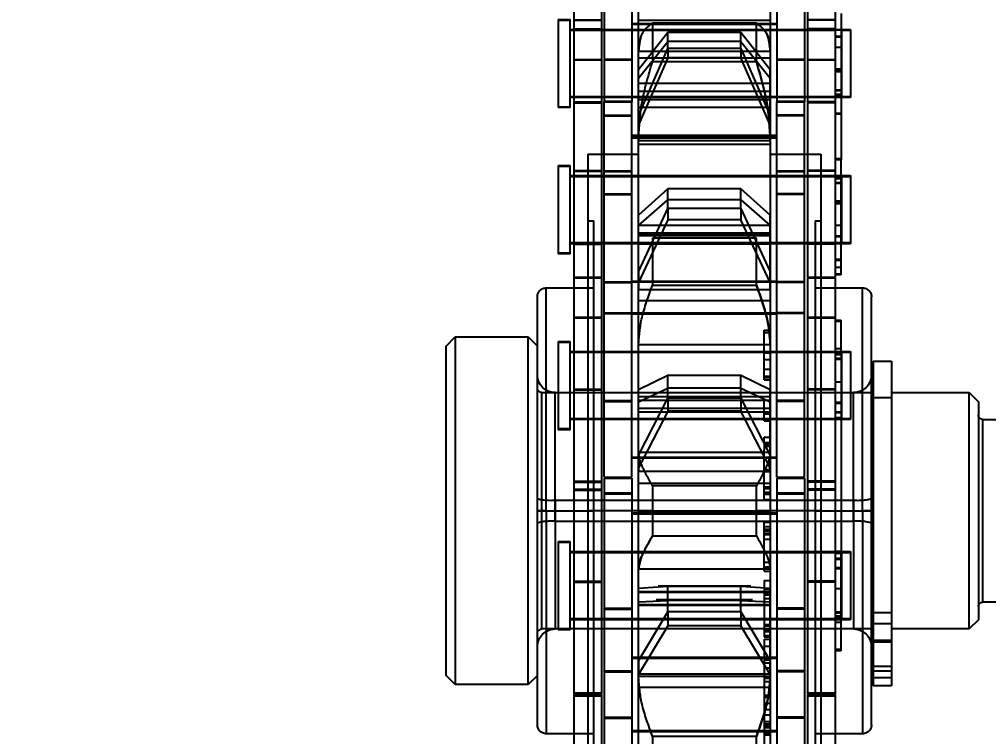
# Model space of a CAD drawing. Header units: metres. Extents: x 0 to 63075, y 0 to 44550.
# Drawn here: x 40773.8 to 40826.8, y 16454 to 16493.3 of the extents above; entities that cross this region are included whole.
import ezdxf

# ---------------------------------------------------------------- set-up
doc = ezdxf.new("R2010")
doc.units = ezdxf.units.M
doc.header["$LTSCALE"] = 75
doc.linetypes.add('HIDDEN2', pattern=[4.7625, 3.175, -1.5875])
doc.layers.add('SDM', color=7, linetype='Continuous')
doc.layers.add('ST1', color=7, linetype='HIDDEN2')
doc.styles.add('ROMANS', font='ROMANS.SHX')
doc.dimstyles.new('75___1-75', dxfattribs={"dimscale": 75, "dimtxt": 2.5, "dimasz": 2, "dimexe": 1.5, "dimexo": 1, "dimgap": 0.5, "dimtad": 1, "dimdec": 0, "dimzin": 12, "dimtxsty": 'ROMANS', "dimcen": 0, "dimclrd": 256, "dimclre": 256, "dimclrt": 3, "dimazin": 3, "dimtfac": 1, "dimtdec": 0, "dimtmove": 0, "dimatfit": 0, "dimfxl": 1, "dimlwd": -1, "dimlwe": -1, "dimarcsym": 0})

# ---------------------------------------------------------------- blocks, each defined once
blk = doc.blocks.new('*D36')
at = {"layer": 'Defpoints', "color": 0, "transparency": 16777216}
for p in [(40691.256, 16728.439), (43023.918, 16728.439), (40843.493, 16285.374)]:
    blk.add_point(p, dxfattribs=at)
at = {"layer": 'SDM', "transparency": 16777216}
for p, q in [((43023.918, 16878.439), (43023.918, 17585.582)), ((40766.256, 16728.439), (43136.418, 16728.439)), ((43023.918, 16285.374), (43023.918, 16728.439)), ((40918.493, 16285.374), (43136.418, 16285.374)), ((43023.918, 16135.374), (43023.918, 15985.374))]:
    blk.add_line(p, q, dxfattribs=at)
for points in [[(42998.918, 16878.439), (43048.918, 16878.439), (43023.918, 16728.439)], [(42998.918, 16135.374), (43048.918, 16135.374), (43023.918, 16285.374)]]:
    blk.add_solid(points, dxfattribs=at)
at = {"layer": 'SDM', "color": 3, "transparency": 16777216, "insert": (42892.668, 17307.01), "char_height": 187.5, "attachment_point": 5, "rotation": 90, "style": 'ROMANS'}
blk.add_mtext('443', dxfattribs=at)
blk = doc.blocks.new('A$C3224c420')
at = {"layer": 'ST1'}
for p, q in [((75.843, 1556.678), (75.843, 1552.633)), ((77.363, 1556.678), (77.363, 1552.633)), ((77.515, 1556.678), (77.515, 1548.668)), ((79.035, 1556.678), (79.035, 1548.668)), ((86.965, 1556.678), (86.965, 1548.668)), ((88.485, 1556.678), (88.485, 1548.668)), ((88.637, 1556.678), (88.637, 1552.633)), ((90.157, 1556.678), (90.157, 1552.633)), ((79.395, 1555.279), (79.395, 1551.492)), ((86.605, 1551.492), (86.605, 1555.279)), ((75.511, 1553.514), (75.511, 1545.504)), ((75.843, 1553.169), (77.363, 1553.169)), ((75.843, 1553.15), (77.363, 1553.15)), ((79.4, 1553.504), (79.4, 1550.422)), ((79.4, 1553.137), (86.6, 1553.137)), ((86.6, 1550.422), (86.6, 1553.504)), ((90.157, 1553.169), (88.637, 1553.169)), ((90.157, 1553.15), (88.637, 1553.15)), ((90.341, 1553.156), (90.341, 1553.187)), ((91, 1553.187), (90.341, 1553.187)), ((90.341, 1548.359), (90.341, 1553.156)), ((91, 1553.156), (90.341, 1553.156)), ((91, 1553.187), (91, 1553.156)), ((91, 1553.156), (91, 1548.359)), ((75, 1552.634), (75, 1552.603)), ((75.474, 1552.634), (75, 1552.634)), ((75, 1552.603), (75, 1548.913)), ((75.474, 1552.603), (75, 1552.603)), ((75.474, 1552.603), (75.474, 1552.634)), ((75.474, 1549.594), (75.474, 1552.603)), ((77.363, 1552.634), (75.511, 1552.634)), ((75.511, 1552.601), (75.843, 1552.601)), ((75.843, 1552.668), (77.363, 1552.668)), ((90.341, 1552.634), (75.843, 1552.634)), ((75.843, 1552.633), (77.363, 1552.633)), ((75.843, 1552.633), (75.843, 1548.628)), ((77.363, 1552.603), (75.843, 1552.603)), ((90.341, 1552.603), (75.843, 1552.603)), ((77.363, 1552.633), (77.363, 1548.628)), ((79.035, 1552.634), (77.515, 1552.634)), ((79.035, 1552.603), (77.515, 1552.603)), ((79.035, 1552.941), (86.965, 1552.941)), ((79.035, 1552.919), (86.965, 1552.919)), ((86.965, 1552.634), (79.035, 1552.634)), ((86.965, 1552.603), (79.035, 1552.603)), ((79.4, 1550.422), (81, 1552.467)), ((80.157, 1550.877), (80.157, 1552.978)), ((80.157, 1552.978), (85.843, 1552.978)), ((81, 1551.592), (81, 1552.467)), ((81, 1552.467), (85, 1552.467)), ((85, 1551.592), (85, 1552.467)), ((85, 1552.467), (86.6, 1550.422)), ((85.843, 1552.978), (85.843, 1550.877)), ((88.485, 1552.634), (86.965, 1552.634)), ((88.485, 1552.603), (86.965, 1552.603)), ((90.157, 1552.668), (88.637, 1552.668)), ((90.157, 1552.634), (88.637, 1552.634)), ((90.157, 1552.633), (88.637, 1552.633)), ((88.637, 1552.633), (88.637, 1548.628)), ((90.157, 1552.603), (88.637, 1552.603)), ((90.157, 1552.633), (90.157, 1548.628)), ((75.843, 1552.265), (75.474, 1552.265)), ((75.843, 1552.234), (75.474, 1552.234)), ((81, 1551.979), (79.4, 1549.971)), ((81, 1551.979), (85, 1551.979)), ((86.6, 1549.971), (85, 1551.979)), ((75.511, 1551.65), (75.843, 1551.65)), ((79.395, 1551.492), (79.395, 1546.643)), ((79.395, 1551.433), (86.605, 1551.433)), ((81, 1551.592), (79.4, 1547.903)), ((81, 1551.592), (85, 1551.592)), ((81, 1551.592), (81, 1551.091)), ((86.6, 1547.903), (85, 1551.592)), ((85, 1551.592), (85, 1551.091)), ((86.605, 1546.643), (86.605, 1551.492)), ((75.843, 1550.981), (77.363, 1550.981)), ((75.843, 1550.959), (77.363, 1550.959)), ((79.035, 1551.006), (77.515, 1551.006)), ((77.515, 1550.994), (79.035, 1550.994)), ((79.035, 1550.983), (77.515, 1550.983)), ((77.515, 1550.981), (79.035, 1550.981)), ((77.515, 1550.971), (79.035, 1550.971)), ((77.515, 1550.959), (79.035, 1550.959)), ((79.395, 1551.067), (86.605, 1551.067)), ((79.4, 1547.412), (81, 1551.091)), ((85.843, 1550.877), (80.157, 1550.877)), ((81, 1551.091), (85, 1551.091)), ((85, 1551.091), (86.6, 1547.412)), ((88.485, 1551.006), (86.965, 1551.006)), ((88.485, 1550.994), (86.965, 1550.994)), ((88.485, 1550.983), (86.965, 1550.983)), ((86.965, 1550.981), (88.485, 1550.981)), ((88.485, 1550.971), (86.965, 1550.971)), ((86.965, 1550.959), (88.485, 1550.959)), ((88.637, 1550.981), (90.157, 1550.981)), ((88.637, 1550.959), (90.157, 1550.959)), ((75.511, 1550.456), (75.843, 1550.456)), ((75.511, 1550.423), (75.843, 1550.423)), ((79.4, 1547.903), (79.4, 1550.422)), ((86.6, 1547.903), (86.6, 1550.422)), ((75.511, 1550.31), (75.843, 1550.31)), ((75.474, 1548.913), (75.474, 1549.594)), ((75.474, 1549.313), (75.843, 1549.313)), ((75.474, 1549.282), (75.843, 1549.282)), ((79.4, 1549.687), (86.6, 1549.687)), ((75, 1548.944), (75.474, 1548.944)), ((75, 1548.913), (75.474, 1548.913)), ((75.511, 1549.082), (75.843, 1549.082)), ((75.511, 1549.05), (75.843, 1549.05)), ((75.511, 1548.944), (77.363, 1548.944)), ((75.511, 1548.913), (77.363, 1548.913)), ((75.843, 1548.944), (90.341, 1548.944)), ((75.843, 1548.913), (90.341, 1548.913)), ((77.515, 1548.944), (79.035, 1548.944)), ((77.515, 1548.913), (79.035, 1548.913)), ((79.035, 1548.944), (86.965, 1548.944)), ((79.035, 1548.913), (86.965, 1548.913)), ((79.4, 1549.246), (86.6, 1549.246)), ((79.4, 1548.778), (86.6, 1548.778)), ((86.965, 1548.944), (88.485, 1548.944)), ((86.965, 1548.913), (88.485, 1548.913)), ((88.637, 1548.944), (90.157, 1548.944)), ((88.637, 1548.913), (90.157, 1548.913)), ((75.843, 1548.667), (77.363, 1548.667)), ((75.843, 1548.628), (77.363, 1548.628)), ((75.843, 1548.628), (75.843, 1539.073)), ((77.363, 1548.628), (77.363, 1539.073)), ((79.035, 1548.707), (77.515, 1548.707)), ((77.515, 1543.59), (77.515, 1548.668)), ((79.035, 1548.668), (77.515, 1548.668)), ((79.035, 1543.59), (79.035, 1548.668)), ((79.4, 1548.366), (86.6, 1548.366)), ((88.485, 1548.707), (86.965, 1548.707)), ((86.965, 1543.59), (86.965, 1548.668)), ((88.485, 1548.668), (86.965, 1548.668)), ((88.485, 1543.59), (88.485, 1548.668)), ((90.157, 1548.667), (88.637, 1548.667)), ((90.157, 1548.628), (88.637, 1548.628)), ((88.637, 1548.628), (88.637, 1539.027)), ((90.157, 1548.628), (90.157, 1539.027)), ((90.341, 1548.39), (91, 1548.39)), ((90.341, 1548.359), (91, 1548.359)), ((75.511, 1548.031), (75.843, 1548.031)), ((75.511, 1548.001), (75.843, 1548.001)), ((77.515, 1547.937), (79.035, 1547.937)), ((77.515, 1547.91), (79.035, 1547.91)), ((79.4, 1546.818), (79.4, 1547.903)), ((86.6, 1547.903), (86.6, 1546.818)), ((88.485, 1547.937), (86.965, 1547.937)), ((88.485, 1547.91), (86.965, 1547.91)), ((79.035, 1546.829), (86.965, 1546.829)), ((79.035, 1546.798), (86.965, 1546.798)), ((86.965, 1546.747), (79.035, 1546.747)), ((86.965, 1546.708), (79.035, 1546.708)), ((79.395, 1546.643), (79.395, 1546.54)), ((79.395, 1546.54), (79.395, 1546.643)), ((79.4, 1546.818), (86.6, 1546.818)), ((79.4, 1546.818), (79.4, 1542.47)), ((86.6, 1542.47), (86.6, 1546.818)), ((86.605, 1546.54), (86.605, 1546.643)), ((86.605, 1546.643), (86.605, 1546.54)), ((79.395, 1546.54), (86.605, 1546.54)), ((79.395, 1546.54), (79.395, 1541.374)), ((79.4, 1546.331), (86.6, 1546.331)), ((86.605, 1541.374), (86.605, 1546.54)), ((76.625, 1545.814), (76.625, 1526.27)), ((79.395, 1545.814), (76.625, 1545.814)), ((89.375, 1545.814), (86.605, 1545.814)), ((89.375, 1545.814), (89.375, 1526.27)), ((75.511, 1545.545), (75.843, 1545.545)), ((75.511, 1545.504), (75.843, 1545.504)), ((75.511, 1539.196), (75.511, 1545.504)), ((90.341, 1545.146), (90.341, 1545.185)), ((91, 1545.185), (90.341, 1545.185)), ((90.341, 1540.349), (90.341, 1545.146)), ((91, 1545.146), (90.341, 1545.146)), ((91, 1545.185), (91, 1545.146)), ((91, 1545.146), (91, 1540.349)), ((75, 1544.632), (75, 1544.593)), ((75.474, 1544.632), (75, 1544.632)), ((75, 1544.593), (75, 1540.903)), ((75.474, 1544.593), (75, 1544.593)), ((75.474, 1544.593), (75.474, 1544.632)), ((75.474, 1541.584), (75.474, 1544.593)), ((77.363, 1544.632), (75.511, 1544.632)), ((77.363, 1544.593), (75.511, 1544.593)), ((75.843, 1544.908), (77.363, 1544.908)), ((75.843, 1544.878), (77.363, 1544.878)), ((90.341, 1544.632), (75.843, 1544.632)), ((90.341, 1544.593), (75.843, 1544.593)), ((77.515, 1544.869), (79.035, 1544.869)), ((77.515, 1544.838), (79.035, 1544.838)), ((79.035, 1544.632), (77.515, 1544.632)), ((79.035, 1544.593), (77.515, 1544.593)), ((86.965, 1544.632), (79.035, 1544.632)), ((86.965, 1544.593), (79.035, 1544.593)), ((86.965, 1544.869), (88.485, 1544.869)), ((86.965, 1544.838), (88.485, 1544.838)), ((88.485, 1544.632), (86.965, 1544.632)), ((88.485, 1544.593), (86.965, 1544.593)), ((90.157, 1544.908), (88.637, 1544.908)), ((90.157, 1544.878), (88.637, 1544.878)), ((90.157, 1544.632), (88.637, 1544.632)), ((90.157, 1544.593), (88.637, 1544.593)), ((75.843, 1544.263), (75.474, 1544.263)), ((75.843, 1544.224), (75.474, 1544.224)), ((75.511, 1544.494), (75.843, 1544.494)), ((75.511, 1544.456), (75.843, 1544.456)), ((77.515, 1543.634), (79.035, 1543.634)), ((77.515, 1543.59), (79.035, 1543.59)), ((77.515, 1538.77), (77.515, 1543.59)), ((79.035, 1538.77), (79.035, 1543.59)), ((79.4, 1542.47), (81, 1543.909)), ((81, 1542.831), (81, 1543.909)), ((81, 1543.909), (85, 1543.909)), ((85, 1542.831), (85, 1543.909)), ((85, 1543.909), (86.6, 1542.47)), ((88.485, 1543.634), (86.965, 1543.634)), ((88.485, 1543.59), (86.965, 1543.59)), ((86.965, 1538.77), (86.965, 1543.59)), ((88.485, 1538.77), (88.485, 1543.59)), ((75.511, 1543.236), (75.843, 1543.236)), ((75.511, 1543.12), (75.843, 1543.12)), ((75.511, 1543.082), (75.843, 1543.082)), ((81, 1543.307), (79.4, 1541.907)), ((81, 1543.307), (85, 1543.307)), ((86.6, 1541.907), (85, 1543.307)), ((81, 1542.831), (79.4, 1539.364)), ((79.4, 1539.364), (79.4, 1542.47)), ((81, 1542.831), (85, 1542.831)), ((81, 1542.831), (81, 1542.217)), ((86.6, 1539.364), (85, 1542.831)), ((85, 1542.831), (85, 1542.217)), ((86.6, 1539.364), (86.6, 1542.47)), ((75.511, 1541.897), (75.843, 1541.897)), ((76.944, 1542.149), (76.625, 1542.149)), ((76.944, 1542.149), (76.944, 1526.27)), ((79.4, 1538.768), (81, 1542.217)), ((79.4, 1541.906), (86.6, 1541.906)), ((81, 1542.217), (85, 1542.217)), ((85, 1542.217), (86.6, 1538.768)), ((89.056, 1526.27), (89.056, 1542.149)), ((89.375, 1542.149), (89.056, 1542.149)), ((75.474, 1540.903), (75.474, 1541.584)), ((86.608, 1541.49), (79.392, 1541.49)), ((79.395, 1541.374), (79.395, 1535.426)), ((79.395, 1541.358), (86.605, 1541.358)), ((79.395, 1541.33), (86.605, 1541.33)), ((79.4, 1541.401), (86.6, 1541.401)), ((79.4, 1541.355), (86.6, 1541.355)), ((86.605, 1535.426), (86.605, 1541.374)), ((86.608, 1541.49), (86.608, 1541.49)), ((75, 1540.942), (75.474, 1540.942)), ((75, 1540.903), (75.474, 1540.903)), ((75.474, 1541.311), (75.843, 1541.311)), ((75.474, 1541.272), (75.843, 1541.272)), ((75.511, 1540.943), (75.843, 1540.943)), ((75.511, 1540.903), (77.363, 1540.903)), ((75.843, 1540.942), (77.363, 1540.942)), ((75.843, 1540.942), (90.341, 1540.942)), ((75.843, 1540.907), (77.363, 1540.907)), ((75.843, 1540.903), (90.341, 1540.903)), ((75.843, 1540.873), (77.363, 1540.873)), ((77.515, 1540.942), (79.035, 1540.942)), ((77.515, 1540.903), (79.035, 1540.903)), ((79.035, 1540.942), (86.965, 1540.942)), ((79.035, 1540.903), (86.965, 1540.903)), ((79.4, 1540.872), (86.6, 1540.872)), ((80.157, 1538.633), (80.157, 1541.211)), ((80.157, 1541.211), (85.843, 1541.211)), ((85.843, 1541.211), (85.843, 1538.633)), ((86.965, 1540.942), (88.485, 1540.942)), ((86.965, 1540.903), (88.485, 1540.903)), ((88.637, 1540.942), (90.157, 1540.942)), ((90.157, 1540.907), (88.637, 1540.907)), ((88.637, 1540.903), (90.157, 1540.903)), ((90.157, 1540.873), (88.637, 1540.873)), ((90.341, 1540.388), (91, 1540.388)), ((90.341, 1540.349), (91, 1540.349)), ((75.511, 1540.029), (75.843, 1540.029)), ((75.511, 1539.991), (75.843, 1539.991)), ((75.511, 1539.605), (75.843, 1539.605)), ((75.511, 1539.235), (75.843, 1539.235)), ((79.4, 1538.369), (79.4, 1539.364)), ((86.6, 1539.364), (86.6, 1538.369)), ((75.511, 1539.196), (75.843, 1539.196)), ((77.363, 1539.073), (75.843, 1539.073)), ((75.843, 1539.027), (75.843, 1532.889)), ((77.363, 1539.027), (75.843, 1539.027)), ((77.363, 1539.027), (77.363, 1532.889)), ((77.515, 1538.817), (79.035, 1538.817)), ((77.515, 1538.77), (79.035, 1538.77)), ((77.515, 1528.116), (77.515, 1538.77)), ((79.035, 1538.827), (86.965, 1538.827)), ((79.035, 1538.788), (86.965, 1538.788)), ((79.035, 1528.116), (79.035, 1538.77)), ((88.485, 1538.817), (86.965, 1538.817)), ((88.485, 1538.77), (86.965, 1538.77)), ((86.965, 1528.116), (86.965, 1538.77)), ((88.485, 1528.116), (88.485, 1538.77)), ((90.157, 1539.073), (88.637, 1539.073)), ((88.637, 1539.027), (88.637, 1532.889)), ((90.157, 1539.027), (88.637, 1539.027)), ((90.157, 1539.027), (90.157, 1532.889)), ((74.344, 1526.27), (74.344, 1538.485)), ((76.944, 1538.485), (74.344, 1538.485)), ((79.4, 1538.369), (86.6, 1538.369)), ((79.4, 1538.369), (79.4, 1532.895)), ((85.843, 1538.633), (80.157, 1538.633)), ((86.6, 1532.895), (86.6, 1538.369)), ((91.656, 1538.485), (89.056, 1538.485)), ((91.656, 1526.27), (91.656, 1538.485)), ((73.855, 1526.27), (73.855, 1537.996)), ((79.4, 1537.78), (86.6, 1537.78)), ((92.145, 1526.27), (92.145, 1537.996)), ((77.515, 1537.123), (79.035, 1537.123)), ((77.515, 1537.085), (79.035, 1537.085)), ((86.965, 1537.113), (79.035, 1537.113)), ((88.485, 1537.123), (86.965, 1537.123)), ((88.485, 1537.085), (86.965, 1537.085)), ((75.511, 1536.659), (75.511, 1536.705)), ((75.843, 1536.705), (75.511, 1536.705)), ((75.511, 1534.9), (75.511, 1536.659)), ((75.843, 1536.659), (75.511, 1536.659)), ((75.511, 1536.641), (75.843, 1536.641)), ((75.843, 1536.867), (77.363, 1536.867)), ((75.843, 1536.828), (77.363, 1536.828)), ((86.965, 1537.067), (79.035, 1537.067)), ((88.637, 1536.867), (90.157, 1536.867)), ((88.637, 1536.828), (90.157, 1536.828)), ((79.73, 1536.17), (79.395, 1536.17)), ((79.73, 1536.043), (79.395, 1536.043)), ((79.73, 1536.043), (79.73, 1536.17)), ((79.73, 1534.931), (79.73, 1536.043)), ((90.341, 1535.505), (90.341, 1535.551)), ((91, 1535.551), (90.341, 1535.551)), ((90.341, 1530.708), (90.341, 1535.505)), ((91, 1535.505), (90.341, 1535.505)), ((91, 1535.551), (91, 1535.505)), ((91, 1535.505), (91, 1530.708)), ((92.645, 1535.795), (92.145, 1535.295)), ((92.645, 1516.745), (92.645, 1535.795)), ((96.645, 1535.795), (92.645, 1535.795)), ((96.645, 1535.795), (96.645, 1526.27)), ((97.145, 1535.295), (96.645, 1535.795)), ((75, 1534.998), (75, 1534.952)), ((75.474, 1534.998), (75, 1534.998)), ((75.474, 1534.952), (75.474, 1534.998)), ((75.511, 1535.15), (75.843, 1535.15)), ((77.363, 1534.998), (75.511, 1534.998)), ((90.341, 1534.998), (75.843, 1534.998)), ((79.035, 1534.998), (77.515, 1534.998)), ((86.965, 1534.998), (79.035, 1534.998)), ((79.395, 1535.426), (79.395, 1535.356)), ((79.395, 1535.356), (86.605, 1535.356)), ((79.395, 1535.356), (79.395, 1529.463)), ((86.605, 1535.356), (86.605, 1535.426)), ((86.605, 1529.463), (86.605, 1535.356)), ((88.485, 1534.998), (86.965, 1534.998)), ((90.157, 1534.998), (88.637, 1534.998)), ((97.145, 1526.27), (97.145, 1535.295)), ((72.755, 1534.47), (72.755, 1520.683)), ((73.755, 1534.47), (72.755, 1534.47)), ((73.755, 1534.47), (73.755, 1520.683)), ((75, 1534.952), (75, 1531.262)), ((75.474, 1534.952), (75, 1534.952)), ((75.474, 1531.514), (75.474, 1534.952)), ((75.843, 1534.629), (75.474, 1534.629)), ((75.843, 1534.583), (75.474, 1534.583)), ((75.511, 1534.949), (75.843, 1534.949)), ((75.511, 1534.9), (75.843, 1534.9)), ((75.511, 1534.9), (75.511, 1523.938)), ((75.511, 1534.808), (75.843, 1534.808)), ((77.363, 1534.952), (75.843, 1534.952)), ((90.341, 1534.952), (75.843, 1534.952)), ((79.035, 1534.952), (77.515, 1534.952)), ((86.965, 1534.952), (79.035, 1534.952)), ((79.73, 1534.931), (79.395, 1534.931)), ((79.73, 1534.55), (79.395, 1534.55)), ((79.73, 1534.024), (79.73, 1534.931)), ((88.485, 1534.952), (86.965, 1534.952)), ((90.157, 1534.952), (88.637, 1534.952)), ((79.73, 1534.024), (79.395, 1534.024)), ((79.73, 1533.642), (79.73, 1534.024)), ((79.73, 1533.642), (79.395, 1533.642)), ((79.73, 1533.568), (79.395, 1533.568)), ((79.73, 1533.441), (79.395, 1533.441)), ((79.4, 1532.895), (81, 1533.683)), ((79.73, 1533.441), (79.73, 1533.642)), ((81, 1532.436), (81, 1533.683)), ((81, 1533.683), (85, 1533.683)), ((85, 1532.436), (85, 1533.683)), ((85, 1533.683), (86.6, 1532.895)), ((75.511, 1533.317), (75.843, 1533.317)), ((75.843, 1532.94), (77.363, 1532.94)), ((75.843, 1532.889), (77.363, 1532.889)), ((75.843, 1532.889), (75.843, 1527.408)), ((77.363, 1532.889), (77.363, 1527.408)), ((81, 1532.986), (79.4, 1532.239)), ((79.4, 1529.303), (79.4, 1532.895)), ((81, 1532.986), (85, 1532.986)), ((86.6, 1532.239), (85, 1532.986)), ((86.6, 1529.303), (86.6, 1532.895)), ((90.157, 1532.94), (88.637, 1532.94)), ((90.157, 1532.889), (88.637, 1532.889)), ((88.637, 1532.889), (88.637, 1527.408)), ((90.157, 1532.889), (90.157, 1527.408)), ((68.5, 1532.745), (68, 1532.245)), ((68.5, 1519.795), (68.5, 1532.745)), ((72.755, 1532.745), (68.5, 1532.745)), ((73.855, 1532.47), (72.755, 1532.47)), ((73.755, 1532.47), (72.755, 1532.47)), ((91.895, 1532.745), (73.855, 1532.745)), ((91.168, 1532.745), (74.832, 1532.745)), ((74.832, 1525.706), (74.832, 1532.741)), ((77.515, 1532.306), (79.035, 1532.306)), ((79.4, 1532.521), (86.6, 1532.521)), ((81, 1532.436), (79.4, 1529.303)), ((79.4, 1532.307), (86.6, 1532.307)), ((81, 1532.436), (85, 1532.436)), ((81, 1532.436), (81, 1531.729)), ((86.6, 1529.303), (85, 1532.436)), ((85, 1532.436), (85, 1531.729)), ((88.485, 1532.306), (86.965, 1532.306)), ((91.168, 1525.706), (91.168, 1532.741)), ((91.895, 1519.842), (91.895, 1532.698)), ((68, 1532.245), (68, 1520.295)), ((75.511, 1532.203), (75.843, 1532.203)), ((75.511, 1532.156), (75.843, 1532.156)), ((77.515, 1532.265), (79.035, 1532.265)), ((79.73, 1531.894), (79.395, 1531.894)), ((79.4, 1531.879), (86.6, 1531.879)), ((79.73, 1531.586), (79.73, 1532.286)), ((88.485, 1532.265), (86.965, 1532.265)), ((67.75, 1531.27), (53.5, 1531.27)), ((67.75, 1521.282), (67.75, 1531.258)), ((75, 1531.308), (75.474, 1531.308)), ((75, 1531.262), (75.474, 1531.262)), ((75.474, 1531.677), (75.843, 1531.677)), ((75.474, 1531.631), (75.843, 1531.631)), ((75.474, 1531.262), (75.474, 1531.514)), ((75.511, 1531.357), (75.843, 1531.357)), ((75.511, 1531.313), (75.843, 1531.313)), ((75.511, 1531.308), (75.843, 1531.308)), ((75.511, 1531.308), (77.363, 1531.308)), ((75.511, 1531.263), (75.843, 1531.263)), ((75.511, 1531.262), (77.363, 1531.262)), ((75.843, 1531.308), (90.341, 1531.308)), ((75.843, 1531.262), (90.341, 1531.262)), ((77.515, 1531.308), (79.035, 1531.308)), ((77.515, 1531.262), (79.035, 1531.262)), ((79.035, 1531.308), (86.965, 1531.308)), ((79.035, 1531.262), (86.965, 1531.262)), ((79.73, 1531.586), (79.395, 1531.586)), ((79.4, 1528.62), (81, 1531.729)), ((79.4, 1531.679), (86.6, 1531.679)), ((79.73, 1531.194), (79.73, 1531.586)), ((81, 1531.729), (85, 1531.729)), ((85, 1531.729), (86.6, 1528.62)), ((86.965, 1531.308), (88.485, 1531.308)), ((86.965, 1531.262), (88.485, 1531.262)), ((88.637, 1531.308), (90.157, 1531.308)), ((88.637, 1531.262), (90.157, 1531.262)), ((79.73, 1531.194), (79.395, 1531.194)), ((90.341, 1530.754), (91, 1530.754)), ((79.73, 1530.304), (79.395, 1530.304)), ((79.73, 1530.005), (79.73, 1530.304)), ((90.341, 1530.708), (91, 1530.708)), ((79.73, 1530.005), (79.395, 1530.005)), ((79.73, 1529.902), (79.395, 1529.902)), ((79.73, 1529.806), (79.395, 1529.806)), ((79.73, 1529.902), (79.73, 1529.806)), ((79.73, 1529.806), (79.73, 1529.605)), ((79.035, 1529.193), (86.965, 1529.193)), ((79.035, 1529.147), (86.965, 1529.147)), ((79.395, 1529.463), (79.395, 1529.435)), ((79.395, 1529.463), (86.605, 1529.463)), ((79.395, 1529.435), (79.395, 1526.27)), ((79.4, 1528.431), (79.4, 1529.303)), ((79.73, 1528.467), (79.73, 1529.605)), ((86.6, 1529.303), (86.6, 1528.431)), ((86.605, 1529.435), (86.605, 1529.463)), ((86.605, 1526.27), (86.605, 1529.435)), ((79.035, 1528.116), (77.515, 1528.116)), ((77.515, 1528.065), (77.515, 1520.874)), ((79.035, 1528.065), (77.515, 1528.065)), ((79.035, 1528.065), (79.035, 1520.874)), ((79.73, 1528.524), (79.395, 1528.524)), ((79.73, 1528.467), (79.395, 1528.467)), ((79.73, 1528.423), (79.395, 1528.423)), ((79.4, 1528.431), (86.6, 1528.431)), ((79.4, 1528.431), (79.4, 1522.005)), ((79.73, 1528.467), (79.73, 1528.423)), ((79.73, 1527.489), (79.73, 1528.423)), ((86.6, 1522.005), (86.6, 1528.431)), ((88.485, 1528.116), (86.965, 1528.116)), ((86.965, 1528.065), (86.965, 1520.874)), ((88.485, 1528.065), (86.965, 1528.065)), ((88.485, 1528.065), (88.485, 1520.874)), ((75.843, 1527.887), (77.363, 1527.887)), ((75.843, 1527.843), (77.363, 1527.843)), ((79.73, 1527.584), (79.395, 1527.584)), ((79.4, 1527.757), (86.6, 1527.757)), ((80.157, 1527.642), (85.843, 1527.642)), ((80.157, 1526.27), (80.157, 1527.642)), ((85.843, 1527.642), (85.843, 1526.27)), ((90.157, 1527.887), (88.637, 1527.887)), ((90.157, 1527.843), (88.637, 1527.843)), ((75.843, 1527.461), (77.363, 1527.461)), ((75.843, 1527.408), (75.843, 1516.225)), ((75.843, 1527.408), (77.363, 1527.408)), ((77.363, 1527.408), (77.363, 1516.225)), ((77.515, 1527.233), (79.035, 1527.233)), ((77.515, 1527.187), (79.035, 1527.187)), ((79.73, 1527.489), (79.395, 1527.489)), ((79.73, 1527.285), (79.395, 1527.285)), ((79.73, 1527.189), (79.395, 1527.189)), ((79.73, 1527.285), (79.73, 1527.489)), ((79.73, 1526.89), (79.73, 1527.285)), ((86.965, 1527.233), (88.485, 1527.233)), ((86.965, 1527.187), (88.485, 1527.187)), ((90.157, 1527.461), (88.637, 1527.461)), ((90.157, 1527.408), (88.637, 1527.408)), ((88.637, 1527.408), (88.637, 1516.225)), ((90.157, 1527.408), (90.157, 1516.225)), ((74.832, 1526.834), (74.832, 1519.799)), ((74.832, 1526.834), (91.168, 1526.834)), ((79.73, 1526.89), (79.395, 1526.89)), ((91.168, 1526.834), (91.168, 1519.799)), ((74.344, 1526.27), (73.855, 1526.27)), ((73.855, 1526.27), (74.344, 1526.27)), ((73.855, 1514.544), (73.855, 1526.27)), ((76.944, 1526.27), (74.344, 1526.27)), ((74.344, 1526.27), (74.344, 1514.055)), ((76.625, 1526.27), (79.395, 1526.27)), ((76.625, 1526.27), (76.625, 1506.726)), ((76.944, 1526.27), (76.625, 1526.27)), ((76.944, 1526.27), (76.944, 1510.391)), ((86.965, 1526.156), (79.035, 1526.156)), ((86.965, 1526.105), (79.035, 1526.105)), ((80.157, 1526.27), (79.395, 1526.27)), ((79.395, 1526.27), (79.395, 1523.105)), ((79.395, 1526.27), (80.157, 1526.27)), ((80.157, 1524.898), (80.157, 1526.27)), ((85.843, 1526.27), (80.157, 1526.27)), ((86.605, 1526.27), (85.843, 1526.27)), ((85.843, 1526.27), (85.843, 1524.898)), ((85.843, 1526.27), (86.605, 1526.27)), ((86.605, 1523.105), (86.605, 1526.27)), ((86.605, 1526.27), (89.375, 1526.27)), ((89.056, 1510.391), (89.056, 1526.27)), ((89.056, 1526.27), (89.375, 1526.27)), ((91.656, 1526.27), (89.056, 1526.27)), ((89.375, 1526.27), (89.375, 1506.726)), ((92.145, 1526.27), (91.656, 1526.27)), ((91.656, 1526.27), (91.656, 1514.055)), ((91.656, 1526.27), (92.145, 1526.27)), ((92.145, 1514.544), (92.145, 1526.27)), ((96.645, 1526.27), (96.645, 1516.745)), ((97.145, 1517.245), (97.145, 1526.27)), ((91.168, 1525.706), (74.832, 1525.706)), ((79.73, 1525.655), (79.395, 1525.655)), ((79.73, 1525.404), (79.395, 1525.404)), ((79.73, 1525.255), (79.73, 1525.655)), ((79.73, 1525.255), (79.395, 1525.255)), ((79.73, 1525.173), (79.395, 1525.173)), ((79.73, 1525.132), (79.395, 1525.132)), ((79.73, 1525.004), (79.395, 1525.004)), ((79.73, 1524.97), (79.395, 1524.97)), ((79.73, 1525.173), (79.73, 1525.255)), ((79.73, 1524.97), (79.73, 1525.173)), ((79.73, 1523.701), (79.73, 1524.97)), ((85.843, 1524.898), (80.157, 1524.898)), ((79.73, 1524.72), (79.395, 1524.72)), ((90.341, 1524.543), (90.341, 1524.594)), ((91, 1524.594), (90.341, 1524.594)), ((90.341, 1519.746), (90.341, 1524.543)), ((91, 1524.543), (90.341, 1524.543)), ((91, 1524.594), (91, 1524.543)), ((91, 1524.543), (91, 1519.746)), ((75, 1524.041), (75, 1523.99)), ((75.474, 1524.041), (75, 1524.041)), ((75, 1523.99), (75, 1520.3)), ((75.474, 1523.99), (75, 1523.99)), ((75.474, 1523.99), (75.474, 1524.041)), ((75.474, 1520.552), (75.474, 1523.99)), ((77.363, 1524.041), (75.511, 1524.041)), ((75.511, 1524.04), (75.843, 1524.04)), ((75.511, 1523.992), (75.843, 1523.992)), ((77.363, 1523.99), (75.511, 1523.99)), ((75.511, 1523.989), (75.843, 1523.989)), ((75.511, 1523.938), (75.843, 1523.938)), ((75.511, 1518.593), (75.511, 1523.938)), ((90.341, 1524.041), (75.843, 1524.041)), ((90.341, 1523.99), (75.843, 1523.99)), ((79.035, 1524.041), (77.515, 1524.041)), ((79.035, 1523.99), (77.515, 1523.99)), ((86.965, 1524.041), (79.035, 1524.041)), ((86.965, 1523.99), (79.035, 1523.99)), ((88.485, 1524.041), (86.965, 1524.041)), ((88.485, 1523.99), (86.965, 1523.99)), ((90.157, 1524.041), (88.637, 1524.041)), ((90.157, 1523.99), (88.637, 1523.99)), ((75.843, 1523.672), (75.474, 1523.672)), ((75.843, 1523.621), (75.474, 1523.621)), ((79.73, 1523.45), (79.395, 1523.45)), ((79.73, 1523.204), (79.73, 1523.701)), ((75.511, 1523.145), (75.843, 1523.145)), ((75.511, 1523.096), (75.843, 1523.096)), ((79.73, 1523.204), (79.395, 1523.204)), ((79.395, 1523.105), (79.395, 1523.077)), ((79.395, 1523.077), (86.605, 1523.077)), ((79.395, 1523.077), (79.395, 1517.184)), ((79.73, 1522.953), (79.395, 1522.953)), ((79.73, 1522.953), (79.73, 1523.204)), ((86.605, 1523.077), (86.605, 1523.105)), ((86.605, 1517.184), (86.605, 1523.077)), ((75.843, 1522.408), (77.363, 1522.408)), ((75.843, 1522.362), (77.363, 1522.362)), ((79.73, 1522.453), (79.395, 1522.453)), ((79.73, 1522.453), (79.73, 1520.047)), ((90.157, 1522.408), (88.637, 1522.408)), ((90.157, 1522.362), (88.637, 1522.362)), ((75.511, 1521.987), (75.843, 1521.987)), ((79.73, 1521.975), (79.395, 1521.975)), ((79.73, 1521.766), (79.395, 1521.766)), ((79.73, 1521.745), (79.395, 1521.745)), ((79.4, 1522.005), (81, 1522.118)), ((79.4, 1518.042), (79.4, 1522.005)), ((79.4, 1521.834), (86.6, 1521.834)), ((79.4, 1521.79), (86.6, 1521.79)), ((85.54, 1522.157), (80.46, 1522.157)), ((81, 1520.742), (81, 1522.118)), ((81, 1522.118), (85, 1522.118)), ((85, 1520.742), (85, 1522.118)), ((85, 1522.118), (86.6, 1522.005)), ((86.6, 1518.042), (86.6, 1522.005)), ((53.5, 1521.27), (67.75, 1521.27)), ((79.73, 1521.661), (79.395, 1521.661)), ((79.73, 1521.457), (79.395, 1521.457)), ((81, 1521.347), (79.4, 1521.278)), ((85.641, 1521.402), (80.359, 1521.402)), ((81, 1521.347), (85, 1521.347)), ((86.6, 1521.278), (85, 1521.347)), ((72.755, 1520.683), (73.755, 1520.683)), ((72.755, 1520.683), (72.755, 1519.068)), ((73.755, 1520.683), (73.755, 1519.068)), ((75.474, 1520.72), (75.843, 1520.72)), ((75.474, 1520.669), (75.843, 1520.669)), ((77.515, 1520.93), (79.035, 1520.93)), ((77.515, 1520.874), (79.035, 1520.874)), ((77.515, 1520.874), (77.515, 1514.909)), ((79.035, 1520.874), (79.035, 1514.909)), ((79.4, 1521.12), (86.6, 1521.12)), ((79.4, 1521.082), (86.6, 1521.082)), ((81, 1520.742), (79.4, 1518.042)), ((81, 1520.742), (85, 1520.742)), ((81, 1520.742), (81, 1519.964)), ((86.6, 1518.042), (85, 1520.742)), ((85, 1520.742), (85, 1519.964)), ((88.485, 1520.93), (86.965, 1520.93)), ((88.485, 1520.874), (86.965, 1520.874)), ((86.965, 1520.874), (86.965, 1514.909)), ((88.485, 1520.874), (88.485, 1514.909)), ((68, 1520.295), (68.5, 1519.795)), ((75, 1520.351), (75.474, 1520.351)), ((75, 1520.3), (75.474, 1520.3)), ((75.474, 1520.3), (75.474, 1520.552)), ((75.511, 1520.494), (75.843, 1520.494)), ((75.511, 1520.4), (75.843, 1520.4)), ((75.511, 1520.351), (75.843, 1520.351)), ((75.511, 1520.3), (77.363, 1520.3)), ((75.511, 1520.154), (75.843, 1520.154)), ((75.843, 1520.351), (77.363, 1520.351)), ((75.843, 1520.351), (90.341, 1520.351)), ((75.843, 1520.3), (90.341, 1520.3)), ((77.515, 1520.351), (79.035, 1520.351)), ((77.515, 1520.3), (79.035, 1520.3)), ((79.035, 1520.351), (86.965, 1520.351)), ((79.035, 1520.3), (86.965, 1520.3)), ((86.965, 1520.351), (88.485, 1520.351)), ((86.965, 1520.3), (88.485, 1520.3)), ((88.637, 1520.351), (90.157, 1520.351)), ((88.637, 1520.3), (90.157, 1520.3)), ((68.5, 1519.795), (72.755, 1519.795)), ((72.755, 1520.072), (73.755, 1520.072)), ((72.755, 1520.07), (73.855, 1520.07)), ((73.855, 1519.795), (91.895, 1519.795)), ((74.832, 1519.795), (91.168, 1519.795)), ((79.73, 1520.047), (79.395, 1520.047)), ((79.73, 1519.963), (79.395, 1519.963)), ((79.73, 1519.733), (79.395, 1519.733)), ((79.73, 1519.648), (79.395, 1519.648)), ((79.4, 1517.296), (81, 1519.964)), ((79.73, 1520.047), (79.73, 1519.963)), ((79.73, 1519.963), (79.73, 1519.733)), ((79.73, 1519.733), (79.73, 1519.648)), ((79.73, 1519.648), (79.73, 1519.444)), ((81, 1519.964), (85, 1519.964)), ((85, 1519.964), (86.6, 1517.296)), ((90.341, 1519.797), (91, 1519.797)), ((90.341, 1519.746), (91, 1519.746)), ((73.755, 1519.184), (72.755, 1519.184)), ((72.755, 1519.068), (73.755, 1519.068)), ((72.755, 1519.068), (72.755, 1517.737)), ((73.755, 1519.068), (73.755, 1517.737)), ((79.73, 1519.444), (79.395, 1519.444)), ((79.73, 1519.36), (79.395, 1519.36)), ((79.73, 1519.229), (79.395, 1519.229)), ((79.73, 1519.444), (79.73, 1519.36)), ((79.73, 1519.229), (79.73, 1518.851)), ((75.511, 1518.662), (75.843, 1518.662)), ((75.511, 1518.644), (75.843, 1518.644)), ((75.511, 1518.593), (75.843, 1518.593)), ((79.73, 1518.851), (79.395, 1518.851)), ((79.73, 1518.851), (79.73, 1517.944)), ((79.035, 1518.236), (86.965, 1518.236)), ((79.035, 1518.185), (86.965, 1518.185)), ((79.73, 1518.105), (79.395, 1518.105)), ((79.4, 1517.321), (79.4, 1518.042)), ((86.6, 1518.042), (86.6, 1517.321)), ((72.755, 1517.737), (73.755, 1517.737)), ((72.755, 1517.737), (72.755, 1517.12)), ((72.755, 1517.484), (73.755, 1517.484)), ((73.755, 1517.737), (73.755, 1517.12)), ((77.515, 1517.498), (79.035, 1517.498)), ((77.515, 1517.45), (79.035, 1517.45)), ((79.73, 1517.944), (79.395, 1517.944)), ((79.73, 1517.66), (79.395, 1517.66)), ((79.73, 1517.944), (79.73, 1517.341)), ((88.485, 1517.498), (86.965, 1517.498)), ((88.485, 1517.45), (86.965, 1517.45)), ((72.755, 1517.12), (73.755, 1517.12)), ((72.755, 1517.12), (72.755, 1516.673)), ((73.755, 1517.12), (73.755, 1516.673)), ((79.73, 1517.341), (79.395, 1517.341)), ((79.395, 1517.184), (79.395, 1517.114)), ((79.395, 1517.184), (86.605, 1517.184)), ((79.395, 1517.114), (79.395, 1511.166)), ((79.73, 1517.098), (79.395, 1517.098)), ((79.4, 1517.321), (86.6, 1517.321)), ((79.4, 1517.321), (79.4, 1510.188)), ((79.73, 1517.341), (79.73, 1516.913)), ((86.6, 1510.188), (86.6, 1517.321)), ((86.605, 1517.114), (86.605, 1517.184)), ((86.605, 1511.166), (86.605, 1517.114)), ((92.145, 1517.245), (92.645, 1516.745)), ((96.645, 1516.745), (97.145, 1517.245)), ((72.755, 1516.673), (73.755, 1516.673)), ((79.73, 1516.913), (79.395, 1516.913)), ((79.4, 1516.585), (86.6, 1516.585)), ((79.73, 1516.913), (79.73, 1516.063)), ((92.645, 1516.745), (96.645, 1516.745)), ((75.843, 1516.276), (77.363, 1516.276)), ((75.843, 1516.225), (77.363, 1516.225)), ((75.843, 1516.188), (75.843, 1516.134)), ((77.363, 1516.188), (75.843, 1516.188)), ((75.843, 1516.134), (75.843, 1507.932)), ((77.363, 1516.134), (75.843, 1516.134)), ((77.363, 1516.188), (77.363, 1516.134)), ((77.363, 1516.134), (77.363, 1507.932)), ((79.73, 1516.17), (79.395, 1516.17)), ((79.73, 1516.063), (79.395, 1516.063)), ((79.73, 1516.063), (79.73, 1512.717)), ((88.637, 1516.276), (90.157, 1516.276)), ((88.637, 1516.225), (90.157, 1516.225)), ((88.637, 1516.188), (88.637, 1516.134)), ((90.157, 1516.188), (88.637, 1516.188)), ((88.637, 1516.134), (88.637, 1507.932)), ((90.157, 1516.134), (88.637, 1516.134)), ((90.157, 1516.188), (90.157, 1516.134)), ((90.157, 1516.134), (90.157, 1507.932)), ((79.73, 1515.729), (79.395, 1515.729)), ((79.73, 1515.381), (79.395, 1515.381)), ((77.515, 1514.966), (79.035, 1514.966)), ((77.515, 1514.909), (79.035, 1514.909)), ((77.515, 1514.909), (77.515, 1504.294)), ((79.035, 1514.909), (79.035, 1504.294)), ((79.73, 1515.084), (79.395, 1515.084)), ((88.485, 1514.966), (86.965, 1514.966)), ((88.485, 1514.909), (86.965, 1514.909)), ((86.965, 1514.909), (86.965, 1504.294)), ((88.485, 1514.909), (88.485, 1504.294)), ((79.73, 1514.724), (79.395, 1514.724)), ((79.73, 1514.6), (79.395, 1514.6)), ((79.73, 1514.544), (79.395, 1514.544)), ((79.73, 1514.479), (79.395, 1514.479)), ((79.73, 1514.456), (79.395, 1514.456)), ((79.73, 1514.39), (79.395, 1514.39)), ((74.344, 1514.055), (76.944, 1514.055)), ((86.965, 1514.228), (79.035, 1514.228)), ((86.965, 1514.174), (79.035, 1514.174)), ((79.73, 1514.2), (79.395, 1514.2)), ((79.73, 1514.12), (79.395, 1514.12)), ((79.73, 1514.096), (79.395, 1514.096)), ((79.73, 1513.995), (79.395, 1513.995)), ((80.157, 1513.907), (85.843, 1513.907)), ((80.157, 1511.329), (80.157, 1513.907)), ((85.843, 1513.907), (85.843, 1511.329)), ((89.056, 1514.055), (91.656, 1514.055))]:
    blk.add_line(p, q, dxfattribs=at)
for centre, radius, start, end in [((74.344, 1537.996), 0.489, 90, 180), ((91.656, 1537.996), 0.489, 0, 90), ((74.832, 1533.722), 0.977, 180, 270), ((91.168, 1533.722), 0.977, 270, 0), ((91.895, 1532.995), 0.25, 270, 0), ((67.75, 1531.52), 0.25, 270, 0), ((74.59, 1529.701), 2.877, 255.2041, 274.8338), ((91.41, 1529.701), 2.877, 265.1662, 284.7959), ((74.59, 1522.839), 2.877, 85.1662, 104.7959), ((91.41, 1522.839), 2.877, 75.2041, 94.8338), ((67.75, 1521.02), 0.25, 0, 90), ((74.832, 1518.818), 0.977, 90, 180), ((91.168, 1518.818), 0.977, 0, 90), ((91.895, 1519.545), 0.25, 0, 90), ((74.344, 1514.544), 0.489, 180, 270), ((91.656, 1514.544), 0.489, 270, 0)]:
    blk.add_arc(centre, radius, start, end, dxfattribs=at)
for points, knots in [([(79.395, 1551.492), (79.43, 1551.824), (79.504, 1552.509), (79.935, 1552.819), (80.157, 1552.978)], [0, 0, 0, 0, 0.484736, 1, 1, 1, 1]), ([(80.157, 1552.978), (79.935, 1552.819), (79.504, 1552.509), (79.43, 1551.824), (79.395, 1551.492)], [0, 0, 0, 0, 0.515264, 1, 1, 1, 1]), ([(85.843, 1552.978), (86.065, 1552.819), (86.496, 1552.509), (86.57, 1551.824), (86.605, 1551.492)], [0, 0, 0, 0, 0.515264, 1, 1, 1, 1]), ([(80.157, 1550.877), (79.935, 1550.117), (79.504, 1548.642), (79.43, 1547.296), (79.395, 1546.643)], [0, 0, 0, 0, 0.515263, 1, 1, 1, 1]), ([(79.395, 1546.643), (79.43, 1547.296), (79.504, 1548.642), (79.935, 1550.117), (80.157, 1550.877)], [0, 0, 0, 0, 0.484737, 1, 1, 1, 1]), ([(86.605, 1546.643), (86.57, 1547.296), (86.496, 1548.642), (86.065, 1550.117), (85.843, 1550.877)], [0, 0, 0, 0, 0.484737, 1, 1, 1, 1]), ([(80.157, 1538.633), (79.935, 1538.021), (79.504, 1536.831), (79.43, 1535.885), (79.395, 1535.426)], [0, 0, 0, 0, 0.515264, 1, 1, 1, 1]), ([(79.395, 1535.426), (79.43, 1535.885), (79.504, 1536.831), (79.935, 1538.021), (80.157, 1538.633)], [0, 0, 0, 0, 0.484736, 1, 1, 1, 1]), ([(86.605, 1535.426), (86.57, 1535.885), (86.496, 1536.831), (86.065, 1538.021), (85.843, 1538.633)], [0, 0, 0, 0, 0.484736, 1, 1, 1, 1]), ([(79.395, 1529.435), (79.43, 1529.226), (79.504, 1528.794), (79.935, 1528.033), (80.157, 1527.642)], [0, 0, 0, 0, 0.484725, 1, 1, 1, 1]), ([(85.843, 1527.642), (86.065, 1528.033), (86.496, 1528.794), (86.57, 1529.226), (86.605, 1529.435)], [0, 0, 0, 0, 0.515254, 1, 1, 1, 1]), ([(80.157, 1524.898), (79.935, 1524.507), (79.504, 1523.746), (79.43, 1523.314), (79.395, 1523.105)], [0, 0, 0, 0, 0.515254, 1, 1, 1, 1]), ([(86.605, 1523.105), (86.57, 1523.314), (86.496, 1523.746), (86.065, 1524.507), (85.843, 1524.898)], [0, 0, 0, 0, 0.484725, 1, 1, 1, 1]), ([(85.843, 1524.898), (86.065, 1524.507), (86.496, 1523.746), (86.57, 1523.314), (86.605, 1523.105)], [0, 0, 0, 0, 0.515254, 1, 1, 1, 1]), ([(79.395, 1517.114), (79.43, 1516.655), (79.504, 1515.709), (79.935, 1514.519), (80.157, 1513.907)], [0, 0, 0, 0, 0.484736, 1, 1, 1, 1]), ([(80.157, 1513.907), (79.935, 1514.519), (79.504, 1515.709), (79.43, 1516.655), (79.395, 1517.114)], [0, 0, 0, 0, 0.515264, 1, 1, 1, 1]), ([(85.843, 1513.907), (86.065, 1514.519), (86.496, 1515.709), (86.57, 1516.655), (86.605, 1517.114)], [0, 0, 0, 0, 0.515264, 1, 1, 1, 1])]:
    blk.add_open_spline(points, degree=3, knots=knots, dxfattribs=at)

msp = doc.modelspace()

# ---------------------------------------------------------------- block references
at = {"layer": 'SDM', "xscale": -1}
msp.add_blockref('A$C3224c420', (40894.255, 14940.137), dxfattribs=at)

# ---------------------------------------------------------------- dimensions: what is measured, and where the dimension line sits
at = {"layer": 'SDM'}
dim = msp.add_linear_dim(base=(43023.918, 16728.439), p1=(40843.493, 16285.374), p2=(40691.256, 16728.439), angle=90, dimstyle='75___1-75', dxfattribs=at)
dim.commit()
dim.dimension.update_dxf_attribs({"geometry": '*D36', "text_midpoint": (42892.668, 17307.01)})

doc.saveas('drawing.dxf')
